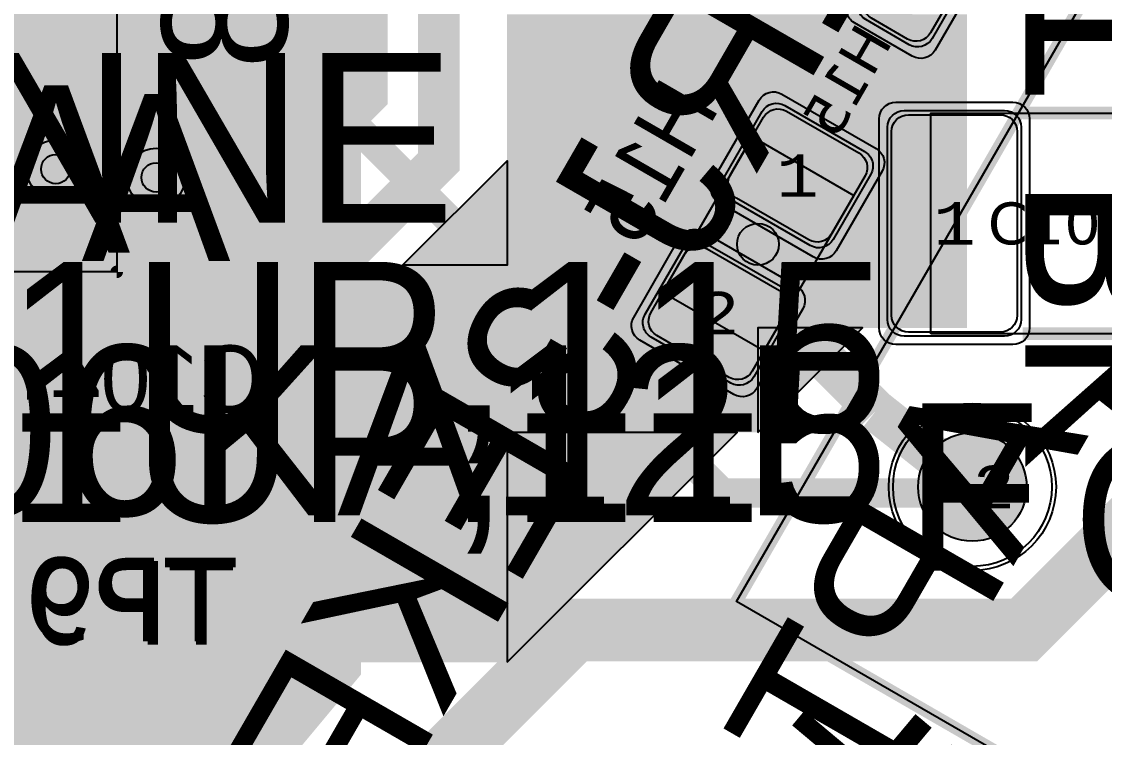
# Model space of a CAD drawing. Extents: x -98 to 119, y -207 to 98.
# Drawn here: x 42.19 to 55.14, y -35.9 to -27.34 of the extents above; entities that cross this region are included whole.
import ezdxf
from ezdxf.enums import TextEntityAlignment as Align

# ---------------------------------------------------------------- set-up
doc = ezdxf.new("R2010")
doc.units = 0
doc.header["$MEASUREMENT"] = 0
for name, color, linetype in [('ASSEMBLY_OUTLINES_BTM', 191, 'CONTINUOUS'), ('ASSEMBLY_OUTLINES_TOP', 102, 'CONTINUOUS'), ('ASSEMBLY_PART_NUMBERS_BTM', 191, 'CONTINUOUS'), ('ASSEMBLY_PART_NUMBERS_TOP', 102, 'CONTINUOUS'), ('ASSEMBLY_REF_DES_BTM', 191, 'CONTINUOUS'), ('ASSEMBLY_REF_DES_TOP', 102, 'CONTINUOUS'), ('BOARD_OUTLINE', 10, 'CONTINUOUS'), ('DRILL_DRAWING', 21, 'CONTINUOUS'), ('GENERATED_SILKSCREEN_BTM', 255, 'CONTINUOUS'), ('GENERATED_SILKSCREEN_TOP', 140, 'CONTINUOUS'), ('MANUFACTURING_OUTLINES', 10, 'CONTINUOUS'), ('PART_HOLES_LAYER_BOTTOM', 30, 'CONTINUOUS'), ('PART_HOLES_LAYER_TOP', 30, 'CONTINUOUS'), ('PART_PADS_LAYER_BOTTOM', 230, 'CONTINUOUS'), ('PART_PADS_LAYER_TOP', 150, 'CONTINUOUS'), ('PART_PADS_SMD_BTM', 230, 'CONTINUOUS'), ('PART_PADS_SMD_TOP', 150, 'CONTINUOUS'), ('PIN_NUMBERS_BTM', 8, 'CONTINUOUS'), ('PIN_NUMBERS_TOP', 8, 'CONTINUOUS'), ('PLACEMENT_OUTLINES_BTM', 222, 'CONTINUOUS'), ('PLACEMENT_OUTLINES_TOP', 130, 'CONTINUOUS'), ('PLANE_DATA_LAYER_BOTTOM', 230, 'CONTINUOUS'), ('PLANE_DATA_LAYER_TOP', 150, 'CONTINUOUS'), ('PLANE_SHAPES_LAYER_BOTTOM', 230, 'CONTINUOUS'), ('PLANE_SHAPES_LAYER_TOP', 150, 'CONTINUOUS'), ('ROUTE_BORDER', 151, 'CONTINUOUS'), ('SILKSCREEN_OUTLINES_BTM', 211, 'CONTINUOUS'), ('SILKSCREEN_OUTLINES_TOP', 150, 'CONTINUOUS'), ('SILKSCREEN_REF_DES_BTM', 211, 'CONTINUOUS'), ('SOLDERMASK_PADS_BTM', 12, 'CONTINUOUS'), ('SOLDERMASK_PADS_TOP', 180, 'CONTINUOUS'), ('SOLDERPASTE_PADS_BTM', 12, 'CONTINUOUS'), ('SOLDERPASTE_PADS_TOP', 180, 'CONTINUOUS'), ('TRACES_LAYER_BOTTOM', 230, 'CONTINUOUS'), ('TRACES_LAYER_TOP', 150, 'CONTINUOUS'), ('VIA_HOLES_LAYER_BOTTOM', 30, 'CONTINUOUS'), ('VIA_HOLES_LAYER_TOP', 30, 'CONTINUOUS'), ('VIA_PADS_LAYER_BOTTOM', 230, 'CONTINUOUS'), ('VIA_PADS_LAYER_TOP', 150, 'CONTINUOUS')]:
    doc.layers.add(name, color=color, linetype=linetype)
doc.styles.add('COURIER_NEW', font='COUR.TTF')
doc.styles.add('VERDANA', font='verdana.TTF')
doc.styles.add('VERIBEST_GERBER_0', font='txt')

msp = doc.modelspace()

# ---------------------------------------------------------------- hatches: boundary and pattern name
at = {"layer": 'ASSEMBLY_OUTLINES_BTM'}
h = msp.add_hatch(color=256, dxfattribs=at)
edge = h.paths.add_edge_path()
edge.add_arc((51, -30), 0.25, 0, 360)
at = {"layer": 'PART_HOLES_LAYER_BOTTOM'}
h = msp.add_hatch(color=256, dxfattribs=at)
edge = h.paths.add_edge_path()
edge.add_arc((53.566213, -32.903215), 0.65, 0, 360)
at = {"layer": 'PART_HOLES_LAYER_TOP'}
h = msp.add_hatch(color=256, dxfattribs=at)
edge = h.paths.add_edge_path()
edge.add_arc((53.566213, -32.903215), 0.65, 0, 360)
at = {"layer": 'PLANE_DATA_LAYER_BOTTOM'}
h = msp.add_hatch(color=256, dxfattribs=at)
h.paths.add_polyline_path([(-96.5, 0, -1), (96.5, 0, -1)], flags=0)
h.paths.add_polyline_path([(92.251979, -7.43598, 0.726988162), (92.479659, -3.637852, -0.308609791), (92.431259, -3.566904, -0.009635255), (92.431316, -3.563968, 0.009635011), (92.5, -0.000006), (92.5, 0.000001, 0.053325255), (90.407665, 19.562826, -0.053326925), (90.405941, 19.578942), (90.405941, 19.578943, -0.238217909), (90.436919, 19.640273, 0.661755037), (89.584154, 23.221888, -0.295297583), (89.523137, 23.277841, 0.022401018), (87.08146, 31.194059, -0.086206302), (87.076996, 31.219756), (87.076996, 31.219757, -0.210183909), (87.101696, 31.275919, 0.679382507), (85.774921, 34.749845, -0.301864993), (85.705267, 34.797373, 0.047915829), (77.514669, 50.475005, -0.145307444), (77.502324, 50.516585, -0.123988701), (77.511414, 50.552678, 0.606608991), (75.516892, 53.486368, -0.274238992), (75.44586, 53.517962, 0.021523084), (70.565432, 59.806101, -0.177595235), (70.547363, 59.855368), (70.547363, 59.855369, -0.111833303), (70.5548, 59.888203, 0.661755452), (68.116894, 62.64715, -0.295297373), (68.036725, 62.667806, 0.05833458), (51.722715, 76.687749, -0.249337829), (51.689123, 76.750923), (51.689123, 76.750924, -0.060759886), (51.691357, 76.76924, 0.714966399), (48.509213, 78.818582, -0.314871124), (48.42205, 78.81342, 0.022806677), (41.042088, 82.896302, -0.285136953), (40.999698, 82.964591), (40.999698, 82.964596, -0.004247023), (40.999709, 82.965891, 0.647046608), (37.697353, 84.5176, -0.289754858), (37.616734, 84.505806, 0.052943541), (19.031563, 90.52099, -0.30833592), (18.972104, 90.582877, 0.696982245), (15.284156, 91.27756, -0.308339612), (15.206255, 91.241547, 0.022370691), (6.993138, 92.235275, -0.315204372), (6.925536, 92.290658, 0.715888063), (3.14462, 92.496703, -0.315205261), (3.0714, 92.448994, 0.063468058), (-20.215283, 90.264015, -0.320142253), (-20.296827, 90.298428, 0.72963938), (-23.995319, 89.386755, -0.320144031), (-24.051528, 89.318386, 0.018663537), (-30.645576, 87.275991, -0.309865735), (-30.72878, 87.298418, 0.701170836), (-34.249879, 85.978007, -0.002752694), (-34.249874, 85.977168, -0.30685575), (-34.29782, 85.9064, 0.04916641), (-50.410548, 77.556603, -0.32354836), (-50.499711, 77.561018, 0.739212756), (-53.660594, 75.408706, -0.075169868), (-53.657188, 75.386179), (-53.657188, 75.386178, -0.242479425), (-53.68916, 75.324127, 0.019967737), (-59.527063, 70.80098, -0.298487087), (-59.610009, 70.791065, 0.556724412), (-62.5, 69), (-62.5, 68.999999, 0.082708518), (-62.392031, 68.351756, -0.298487573), (-62.412702, 68.270818, 0.067186589), (-78.279974, 49.27977, -0.277817809), (-78.350169, 49.24438, 0.436350868), (-80.5, 47.25), (-80.5, 47.249999, 0.141466326), (-80.192238, 46.184011, -0.141465884), (-80.180512, 46.143397), (-80.180512, 46.143396, -0.131190735), (-80.190652, 46.105416, 0.019294819), (-83.506407, 39.786053, -0.312206796), (-83.581614, 39.742899, 0.439123468), (-85.75, 37.75, 0.204829615), (-85.131688, 36.303992, -0.204830708), (-85.10813, 36.248899), (-85.10813, 36.248898, -0.100919006), (-85.114214, 36.219062, 0.048097759), (-90.466303, 19.289839, -0.314870423), (-90.530154, 19.230281, 0.714965653), (-91.24073, 15.512631, -0.269378312), (-91.202277, 15.446437), (-91.202277, 15.446436, -0.041929831), (-91.203345, 15.433723, 0.018841331), (-92.106444, 8.523669, -0.32827121), (-92.166453, 8.456161, 0.354028014), (-93.75, 6.5), (-93.75, 6.499999, 0.314708299), (-92.438077, 4.622088, -0.31470689), (-92.388093, 4.55054), (-92.388093, 4.550537, -0.012285748), (-92.388185, 4.546794, 0.012294179), (-92.5, 0.00001), (-92.5, -0.000004, 0.052933393), (-90.438132, -19.421494, -0.329408644), (-90.475468, -19.504015, 0.27173254), (-91.5, -21.25, 0.401597711), (-89.586502, -23.248128, -0.329404507), (-89.516056, -23.305059, 0.021307354), (-87.207653, -30.839509, -0.322177334), (-87.232533, -30.924924, 0.230665932), (-88, -32.499999), (-88, -32.5, 0.431495031), (-85.882787, -34.496562, -0.3221788), (-85.807634, -34.544174, 0.048016175), (-77.643233, -50.277018, -0.303878783), (-77.644537, -50.3618, 0.152518996), (-78, -51.499999), (-78, -51.5, 0.481982915), (-75.552374, -53.449264, -0.303883418), (-75.473145, -53.479475, 0.021991255), (-70.483925, -59.90214, -0.318621499), (-70.47622, -59.989968, 0.725399056), (-67.952631, -62.834176, -0.318624212), (-67.866344, -62.852281, 0.062392529), (-50.265124, -77.650932, -0.254356234), (-50.230332, -77.714899), (-50.230332, -77.7149, -0.034453173), (-50.231054, -77.725364, 0.034451935), (-50.25, -78), (-50.25, -78.000001, 0.603308224), (-47.119729, -79.649997, -0.291362646), (-47.037917, -79.64725, 0.02294124), (-39.54278, -83.621879, -0.290012797), (-39.499155, -83.690765), (-39.499155, -83.690766, -0.007130353), (-39.499186, -83.692939, 0.007132964), (-39.5, -83.749994), (-39.5, -83.75, 0.658082965), (-36.126004, -85.203319, -0.297762979), (-36.043963, -85.188513, 0.049016344), (-18.771876, -90.575199, -0.301861306), (-18.712566, -90.635139, 0.679381768), (-15.056336, -91.31372, -0.301864385), (-14.979467, -91.279054, 0.021749122), (-6.993138, -92.235275, -0.315204372), (-6.925536, -92.290658, 0.715888063), (-3.14462, -92.496703, -0.315205261), (-3.0714, -92.448994, 0.06250827), (19.869968, -90.340657, -0.345566403), (19.954737, -90.381493, 0.794356815), (23.75, -89.500001), (23.75, -89.499973, 0.005086864), (23.749586, -89.459281, -0.345588489), (23.806159, -89.384097, 0.021469451), (31.383958, -87.013201, -0.314446926), (31.468175, -87.035889, 0.700130836), (35, -85.75), (35, -85.749988, 0.009099261), (34.998675, -85.677212, -0.009057228), (34.998625, -85.674452), (34.998625, -85.674439, -0.304472205), (35.045955, -85.60392, 0.047985464), (50.721249, -77.353765, -0.31444166), (50.808431, -77.356288, 0.616218308), (54, -75.75), (54, -75.749999, 0.067758174), (53.927211, -75.215343, -0.067753523), (53.924438, -75.194974), (53.924438, -75.194973, -0.241537288), (53.95619, -75.13308, 0.022365821), (60.452055, -70.01285, -0.313111549), (60.538488, -70.003709, 0.710095351), (63.344013, -67.475653, -0.099717589), (63.33807, -67.446151), (63.33807, -67.44615, -0.206928064), (63.362073, -67.390635, 0.058205552), (77.187807, -50.973449, -0.317486674), (77.269693, -50.94147, 0.722224143), (79.294241, -47.729048, -0.173873661), (79.276877, -47.680625, -0.136094565), (79.287761, -47.641379, 0.020523482), (82.926938, -40.980152, -0.353003204), (83.013777, -40.939997, 0.48811211), (85.5, -39), (85.5, -38.999999, 0.240073604), (84.675602, -37.381988, -0.240072951), (84.644192, -37.320342), (84.644192, -37.320341, -0.104105615), (84.650658, -37.289623, 0.050546739), (90.411157, -19.546683, -0.32146983), (90.476988, -19.487077, 0.38127918), (92.25, -17.5, 0.275143701), (91.203224, -15.741772, -0.275142487), (91.163342, -15.674784), (91.163342, -15.674783, -0.042554947), (91.164442, -15.661882, 0.022235783), (92.195155, -7.50356, -0.319196338)], flags=0)
at = {"layer": 'PLANE_DATA_LAYER_TOP'}
for points in [[(53.35, -28.6), (53.35, -28.0738)], [(52.75, -29.75), (52.2238, -29.75)]]:
    msp.add_hatch(color=256, dxfattribs=at).paths.add_polyline_path(points, is_closed=False, flags=0)
at = {"layer": 'PLANE_SHAPES_LAYER_BOTTOM'}
h = msp.add_hatch(color=256, dxfattribs=at)
h.paths.add_polyline_path([(-96.5, 0, -1), (96.5, 0, -1)], flags=0)
h.paths.add_polyline_path([(-92.5, 0, -1), (92.5, 0, -1)], flags=0)
at = {"layer": 'PLANE_SHAPES_LAYER_TOP'}
h = msp.add_hatch(color=256, dxfattribs=at)
h.paths.add_polyline_path([(-96.31345, 0, -1), (96.81345, 0, -1)], flags=0)
h.paths.add_polyline_path([(-92.25, 0, -1), (92.75, 0, -1)], flags=0)
h = msp.add_hatch(color=256, dxfattribs=at)
h.paths.add_polyline_path([(46.25, -35.15), (43.875, -38), (28.75, -38), (32.25, -34.5), (32.25, -30.5), (35.75, -30.5), (35.75, -27), (14.25, -27), (14.25, -24), (-10, -24), (-10, -18.75), (1.75, -18.75), (1.75, -9.25), (-10, -9.25), (-10, 32.75), (1.75, 32.75), (1.75, 34.25), (20.25, 34.25), (20.25, 25.25), (22.25, 23.25), (34.5, 23.25), (34.5, -26.5), (41.25, -26.5), (41.25, -20.5), (46.25, -20.5)])
h.paths.add_polyline_path([(-8.75, 10.25), (-8.75, 19.5), (1.25, 19.5), (1.25, 10.25)], flags=16)
h.paths.add_polyline_path([(6, 27.25), (6, 29.75), (15.45, 29.75), (15.45, 27.25)], flags=16)
for points in [[(46.75, -30.25), (48, -29), (48, -30.25)], [(51, -32.25), (52.25, -31), (51, -31)], [(48, -35), (50.75, -32.25), (48, -32.25)]]:
    msp.add_hatch(color=256, dxfattribs=at).paths.add_polyline_path(points, flags=0)
at = {"layer": 'VIA_HOLES_LAYER_BOTTOM'}
h = msp.add_hatch(color=256, dxfattribs=at)
edge = h.paths.add_edge_path()
edge.add_arc((42.6, -29.1), 0.175, 0, 360)
h = msp.add_hatch(color=256, dxfattribs=at)
edge = h.paths.add_edge_path()
edge.add_arc((43.8, -29.2), 0.175, 0, 360)
at = {"layer": 'VIA_HOLES_LAYER_TOP'}
h = msp.add_hatch(color=256, dxfattribs=at)
edge = h.paths.add_edge_path()
edge.add_arc((42.6, -29.1), 0.175, 0, 360)
h = msp.add_hatch(color=256, dxfattribs=at)
edge = h.paths.add_edge_path()
edge.add_arc((43.8, -29.2), 0.175, 0, 360)

# ---------------------------------------------------------------- linework, layer by layer
at = {"layer": 'ASSEMBLY_OUTLINES_BTM'}
for points, const_width in [([(34.03, -30.33), (34.03, 2.87), (43.33, 2.87), (43.33, -30.33)], 0.2), ([(57.092009, -23.276359), (82.206745, -37.776359), (75.856745, -48.774881), (50.742009, -34.274881)], 0.1), ([(51.683013, -29.816987), (51.183013, -30.683013), (50.316987, -30.183013), (50.816987, -29.316987)], 0.1)]:
    msp.add_lwpolyline(points, close=True, dxfattribs=dict(at, const_width=const_width))
msp.add_lwpolyline([(52.146218, -29.414693), (51.071218, -31.276647), (49.858782, -30.576647), (50.933782, -28.714693)], close=True, dxfattribs=at)
at = {"layer": 'ASSEMBLY_OUTLINES_BTM', "const_width": 0.1}
msp.add_lwpolyline([(50.191987, -30.399519), (51.058013, -30.899519)], dxfattribs=at)
at = {"layer": 'ASSEMBLY_OUTLINES_BTM'}
msp.add_circle((51, -30), 0.25, dxfattribs=at)
at = {"layer": 'ASSEMBLY_OUTLINES_TOP'}
msp.add_lwpolyline([(53.07, -31.07), (53.07, -28.43), (56.42, -28.43), (56.42, -31.07)], close=True, dxfattribs=at)
at = {"layer": 'BOARD_OUTLINE', "const_width": 0.1}
msp.add_lwpolyline([(-97.5, 0, -1), (97.5, 0, -1)], format="xyb", close=True, dxfattribs=at)
at = {"layer": 'GENERATED_SILKSCREEN_BTM', "const_width": 0.15}
for points in [[(43.330005, -30.33, -0.414213562), (43.33, -30.330005), (35.508649, -30.330005, 0.000004856), (35.508651, -30.329995), (43.329995, -30.329995), (43.329995, 2.869995), (34.030005, 2.869995), (34.030005, -30.329995), (34.491349, -30.329995, 0.000004856), (34.491351, -30.330005), (34.03, -30.330005, -0.414213562), (34.029995, -30.33), (34.029995, 2.87, -0.414213562), (34.03, 2.870005), (43.33, 2.870005, -0.414213562), (43.330005, 2.87), (43.330005, -30.33)], [(50.52854, -29.416602), (50.259032, -29.883403, 0.000010041), (50.259021, -29.883404), (50.528535, -29.416591, 0.000010985), (50.52854, -29.416602)], [(51.74098, -30.116596), (51.471465, -30.583409, 0.000010164), (51.47146, -30.583399), (51.740968, -30.116597, 0.000010947), (51.74098, -30.116596)]]:
    msp.add_lwpolyline(points, format="xyb", dxfattribs=at)
msp.add_lwpolyline([(57.092009, -23.276359), (82.206745, -37.776359), (75.856745, -48.774881), (50.742009, -34.274881)], close=True, dxfattribs=at)
for points in [[(44.4175, -28.33225), (44.5615, -28.28425), (44.7055, -28.33225), (44.71, -28.33225), (44.716, -28.33375), (45.1795, -28.33375), (45.184, -28.33375), (45.1885, -28.33225), (45.1945, -28.33075), (45.2005, -28.32475), (45.355, -28.17475), (45.361, -28.16875), (45.3625, -28.15975), (45.364, -28.15375), (45.364, -27.60325), (45.364, -27.59875), (45.3625, -27.59425), (45.361, -27.58825), (45.355, -27.58225), (45.2005, -27.43225), (45.1945, -27.42625), (45.1885, -27.42325), (45.1795, -27.42325), (44.716, -27.42325), (44.71, -27.42325), (44.707, -27.42325), (44.7055, -27.42475), (44.5615, -27.47275), (44.4175, -27.42475), (44.416, -27.42325), (44.407, -27.42325), (44.047, -27.42325), (44.041, -27.42325), (44.0335, -27.42625), (44.026, -27.43225), (43.8715, -27.58225), (43.867, -27.58825), (43.8655, -27.59425), (43.864, -27.59875), (43.864, -27.60325), (43.864, -28.15375), (43.8655, -28.15975), (43.867, -28.16875), (43.8715, -28.17475), (44.026, -28.32475), (44.035, -28.33075), (44.041, -28.33225), (44.047, -28.33375), (44.407, -28.33375), (44.413, -28.33375), (44.416, -28.33225), (44.4175, -28.33225)], [(44.0635, -27.48325), (44.404, -27.48325), (44.533, -27.52375), (44.533, -28.23025), (44.404, -28.27375), (44.0635, -28.27375), (43.9255, -28.14175), (43.9255, -27.61825), (44.0635, -27.48325)], [(44.722, -27.48325), (45.166, -27.48325), (45.3025, -27.61825), (45.3025, -28.14175), (45.166, -28.27375), (44.722, -28.27375), (44.593, -28.23025), (44.593, -27.52375), (44.722, -27.48325)], [(50.48304, -28.444402), (50.48784, -28.448402), (50.48944, -28.454002), (50.48864, -28.459602), (50.48704, -28.464402), (50.48304, -28.470002), (50.47744, -28.473202), (50.47184, -28.474802), (50.46624, -28.472402), (50.14704, -28.288402), (49.89424, -28.727602), (50.21264, -28.911602), (50.21744, -28.915602), (50.21904, -28.921202), (50.21904, -28.926802), (50.21664, -28.932402), (50.21344, -28.936402), (50.20864, -28.939602), (50.20304, -28.941202), (50.19664, -28.939602), (49.53104, -28.554802), (49.52704, -28.550802), (49.52544, -28.545202), (49.52544, -28.539602), (49.52784, -28.534002), (49.53104, -28.530002), (49.53584, -28.526802), (49.54144, -28.525202), (49.54704, -28.527602), (49.86624, -28.711602), (50.11984, -28.272402), (49.80064, -28.088402), (49.79584, -28.084402), (49.79424, -28.078802), (49.79504, -28.073202), (49.79744, -28.066802), (49.80064, -28.062802), (49.80624, -28.058802), (49.81184, -28.058002), (49.81744, -28.059602), (50.48304, -28.444402)], [(50.03184, -29.190002), (50.03584, -29.185202), (50.04144, -29.184402), (50.04704, -29.185202), (50.05264, -29.187602), (50.05744, -29.190802), (50.06064, -29.195602), (50.06224, -29.198002), (50.06224, -29.201202), (50.06224, -29.203602), (50.06064, -29.206802), (49.90464, -29.477202), (49.90064, -29.481202), (49.89504, -29.483602), (49.88864, -29.482802), (49.88384, -29.480402), (49.87824, -29.477202), (49.87504, -29.471602), (49.87424, -29.466002), (49.87584, -29.460402), (49.94624, -29.338802), (49.29504, -28.962802), (49.29104, -28.959602), (49.28864, -28.955602), (49.28864, -28.950802), (49.29104, -28.945202), (49.29184, -28.941202), (49.29424, -28.938002), (49.29744, -28.935602), (49.30144, -28.934802), (49.56944, -28.909202), (49.57584, -28.910002), (49.57984, -28.912402), (49.58304, -28.917202), (49.58464, -28.922802), (49.58464, -28.928402), (49.58304, -28.934002), (49.57984, -28.938802), (49.57424, -28.940402), (49.35424, -28.961202), (49.96144, -29.311602), (50.03184, -29.190002)], [(49.22384, -29.605202), (49.22704, -29.602802), (49.22864, -29.601202), (49.23184, -29.598802), (49.36224, -29.548402), (49.07264, -29.382002), (48.81184, -29.834802), (48.80784, -29.838802), (48.80224, -29.840402), (48.79584, -29.840402), (48.79104, -29.838002), (48.78624, -29.834802), (48.78224, -29.829202), (48.78144, -29.823602), (48.78304, -29.818002), (49.05264, -29.350802), (49.05744, -29.346002), (49.06304, -29.344402), (49.06624, -29.343602), (49.06864, -29.342802), (49.07184, -29.343602), (49.07504, -29.344402), (49.40864, -29.537202), (49.41264, -29.540402), (49.41504, -29.544402), (49.41584, -29.549202), (49.41504, -29.554002), (49.41424, -29.558002), (49.41264, -29.562002), (49.41024, -29.564402), (49.40624, -29.566002), (49.24864, -29.626002), (49.11984, -29.850002), (49.14544, -30.008402), (49.36864, -30.137202), (49.51744, -30.079602), (49.64704, -29.855602), (49.61984, -29.690002), (49.62144, -29.683602), (49.62384, -29.679602), (49.62864, -29.676402), (49.63504, -29.674802), (49.64064, -29.674802), (49.64704, -29.676402), (49.65104, -29.680402), (49.65264, -29.686002), (49.67984, -29.858002), (49.68064, -29.861202), (49.67904, -29.863602), (49.67904, -29.866002), (49.67904, -29.867602), (49.54384, -30.101202), (49.54304, -30.102802), (49.54144, -30.103602), (49.54064, -30.104402), (49.53984, -30.106002), (49.53904, -30.106002), (49.53584, -30.108402), (49.37264, -30.170002), (49.36944, -30.170802), (49.36704, -30.170802), (49.36304, -30.170802), (49.35904, -30.169202), (49.12224, -30.032402), (49.11984, -30.030002), (49.11664, -30.026802), (49.11504, -30.025202), (49.11504, -30.024402), (49.11424, -30.022802), (49.11344, -30.020402), (49.08704, -29.849202), (49.08784, -29.845202), (49.08864, -29.842002), (49.08944, -29.838802), (49.22384, -29.605202)], [(44.1228, -31.9908), (44.1292, -31.9924), (44.1332, -31.9956), (44.1348, -32.0012), (44.1356, -32.0076), (44.1348, -32.0132), (44.1332, -32.0188), (44.1292, -32.0228), (44.1228, -32.0236), (43.8108, -32.0236), (43.8052, -32.0228), (43.8004, -32.0188), (43.798, -32.0132), (43.7972, -32.0076), (43.798, -32.0012), (43.8004, -31.9956), (43.8052, -31.9924), (43.8108, -31.9908), (43.9516, -31.9908), (43.9516, -31.2396), (43.9524, -31.234), (43.9548, -31.23), (43.9588, -31.2276), (43.9644, -31.2268), (43.9684, -31.226), (43.9724, -31.226), (43.9756, -31.2276), (43.9788, -31.2308), (44.1348, -31.45), (44.1364, -31.4532), (44.1372, -31.4556), (44.1372, -31.4612), (44.1348, -31.466), (44.1308, -31.47), (44.126, -31.4732), (44.1204, -31.4748), (44.1172, -31.4748), (44.1148, -31.474), (44.1108, -31.4692), (43.9828, -31.29), (43.9828, -31.9908), (44.1228, -31.9908)], [(42.2684, -32.0076), (42.2676, -32.014), (42.2636, -32.018), (42.258, -32.0204), (42.2524, -32.0212), (42.2468, -32.0204), (42.242, -32.018), (42.238, -32.014), (42.2364, -32.0076), (42.2364, -31.7652), (42.1988, -31.7652), (42.1932, -31.7636), (42.1884, -31.7604), (42.186, -31.7548), (42.1852, -31.7492), (42.186, -31.7428), (42.1884, -31.7372), (42.1932, -31.7332), (42.1988, -31.7324), (42.2364, -31.7324), (42.2364, -31.262), (42.2372, -31.258), (42.2396, -31.2548), (42.2428, -31.2516), (42.2468, -31.2492), (42.2516, -31.2476), (42.2564, -31.2468), (42.2604, -31.2476), (42.2644, -31.2508), (42.75, -31.7364), (42.7532, -31.7412), (42.7548, -31.746), (42.754, -31.7508), (42.7508, -31.7564), (42.7492, -31.7604), (42.746, -31.7628), (42.7428, -31.7644), (42.7388, -31.7652), (42.2684, -31.7652), (42.2684, -32.0076)], [(42.6988, -31.7324), (42.2684, -31.3036), (42.2684, -31.7324), (42.6988, -31.7324)], [(43.5028, -31.3364), (43.3684, -31.2268), (43.3652, -31.226), (43.3636, -31.2252), (43.362, -31.2244), (43.3588, -31.2236), (43.0892, -31.2236), (43.086, -31.2244), (43.0844, -31.2252), (43.082, -31.226), (43.0788, -31.2268), (42.9444, -31.3364), (42.942, -31.3404), (42.9412, -31.3436), (42.9396, -31.346), (42.9388, -31.3492), (42.9388, -31.898), (42.9396, -31.9004), (42.9412, -31.906), (42.942, -31.9076), (42.9444, -31.9108), (43.0788, -32.0204), (43.082, -32.0212), (43.0844, -32.022), (43.0852, -32.0228), (43.0868, -32.0236), (43.0892, -32.0236), (43.3588, -32.0236), (43.362, -32.0228), (43.3652, -32.022), (43.3684, -32.0204), (43.5028, -31.9108), (43.5052, -31.9092), (43.506, -31.9084), (43.5076, -31.906), (43.5092, -31.9004), (43.51, -31.898), (43.51, -31.3492), (43.5092, -31.346), (43.5076, -31.3436), (43.5068, -31.3404), (43.5028, -31.3364)], [(43.4044, -31.9508), (43.354, -31.9908), (43.0956, -31.9908), (42.9708, -31.89), (42.9708, -31.3572), (43.018, -31.3196), (43.4044, -31.9508)], [(43.4772, -31.3572), (43.4772, -31.89), (43.43, -31.93), (43.0428, -31.2988), (43.0956, -31.2564), (43.354, -31.2564), (43.4772, -31.3572)], [(44.8508, -32.0204), (44.9852, -31.9108), (44.9892, -31.9084), (44.99, -31.9052), (44.9916, -31.902), (44.9924, -31.898), (44.9924, -31.3492), (44.9916, -31.3452), (44.99, -31.342), (44.9884, -31.3404), (44.9876, -31.3388), (44.986, -31.3364), (44.8508, -31.2268), (44.8484, -31.226), (44.846, -31.2252), (44.8452, -31.2244), (44.842, -31.2236), (44.5724, -31.2236), (44.5684, -31.2244), (44.5668, -31.2252), (44.5644, -31.226), (44.562, -31.2268), (44.4268, -31.3364), (44.4236, -31.3404), (44.422, -31.3468), (44.4228, -31.3516), (44.4244, -31.3556), (44.4268, -31.3588), (44.4308, -31.362), (44.4348, -31.3644), (44.4388, -31.3652), (44.4428, -31.3652), (44.446, -31.3628), (44.578, -31.2564), (44.8364, -31.2564), (44.9596, -31.3572), (44.9596, -31.89), (44.8364, -31.9908), (44.578, -31.9908), (44.446, -31.8844), (44.4428, -31.8828), (44.4388, -31.882), (44.4348, -31.8828), (44.4308, -31.8852), (44.4268, -31.8884), (44.4244, -31.8924), (44.4228, -31.8972), (44.422, -31.902), (44.4236, -31.9068), (44.4268, -31.9108), (44.562, -32.0204), (44.5652, -32.022), (44.566, -32.0228), (44.5684, -32.0228), (44.5692, -32.0236), (44.57, -32.0236), (44.5724, -32.0236), (44.842, -32.0236), (44.8452, -32.0228), (44.8484, -32.022), (44.8508, -32.0204)], [(49.350481, -31.357051), (50.649519, -32.107051)], [(42.0515, -34.281), (42.1875, -34.391), (42.1915, -34.393), (42.1925, -34.394), (42.1955, -34.395), (42.1995, -34.395), (42.5365, -34.395), (42.5405, -34.395), (42.5465, -34.393), (42.5485, -34.391), (42.7165, -34.255), (42.7195, -34.254), (42.7205, -34.252), (42.7225, -34.249), (42.7245, -34.242), (42.7255, -34.238), (42.7255, -33.964), (42.7245, -33.959), (42.7225, -33.955), (42.7205, -33.952), (42.7195, -33.951), (42.7165, -33.948), (42.5485, -33.811), (42.5445, -33.81), (42.5425, -33.809), (42.5405, -33.808), (42.5365, -33.807), (42.1995, -33.807), (42.1955, -33.808), (42.1935, -33.809), (42.1905, -33.81), (42.1865, -33.811), (42.0185, -33.948)], [(42.6845, -33.974), (42.6845, -34.228), (42.5305, -34.355), (42.2075, -34.355), (42.0515, -34.228), (42.0515, -33.974), (42.2075, -33.848), (42.5305, -33.848), (42.6845, -33.974)], [(42.9625, -34.187), (42.9595, -34.185), (42.9585, -34.18), (42.9565, -34.175), (42.9555, -34.17), (42.9555, -33.964), (42.9565, -33.959), (42.9585, -33.956), (42.9585, -33.953), (42.9595, -33.952), (42.9615, -33.951), (42.9625, -33.949), (43.1325, -33.811), (43.1375, -33.809), (43.1415, -33.808), (43.1455, -33.807), (43.6495, -33.807), (43.6585, -33.809), (43.6645, -33.814), (43.6695, -33.82), (43.6715, -33.827), (43.6715, -34.787), (43.6695, -34.795), (43.6645, -34.8), (43.6585, -34.803), (43.6515, -34.804), (43.6435, -34.803), (43.6365, -34.8), (43.6315, -34.795), (43.6295, -34.787), (43.6295, -34.327), (43.1455, -34.327), (43.1385, -34.326), (43.1365, -34.325), (43.1345, -34.325), (43.1325, -34.324), (42.9625, -34.187)], [(43.6295, -33.848), (43.1515, -33.848), (42.9955, -33.974), (42.9955, -34.16), (43.1515, -34.287), (43.6295, -34.287), (43.6295, -33.848)], [(44.2785, -34.787), (44.2775, -34.794), (44.2725, -34.8), (44.2655, -34.803), (44.2585, -34.804), (44.2525, -34.803), (44.2455, -34.8), (44.2405, -34.794), (44.2385, -34.787), (44.2385, -33.848), (43.9215, -33.848), (43.9145, -33.846), (43.9085, -33.842), (43.9055, -33.835), (43.9045, -33.828), (43.9055, -33.82), (43.9085, -33.813), (43.9145, -33.808), (43.9215, -33.807), (44.5965, -33.807), (44.6035, -33.808), (44.6095, -33.813), (44.6125, -33.82), (44.6135, -33.828), (44.6125, -33.835), (44.6095, -33.842), (44.6035, -33.846), (44.5965, -33.848), (44.2785, -33.848), (44.2785, -34.787)], [(42.5485, -34.803), (42.7165, -34.666), (42.7195, -34.664), (42.7215, -34.661), (42.7225, -34.655), (42.7215, -34.648), (42.7185, -34.641), (42.7135, -34.636), (42.7075, -34.632), (42.7005, -34.631), (42.6935, -34.633), (42.5305, -34.766), (42.2075, -34.766), (42.0515, -34.64)], [(42.0185, -34.666), (42.1865, -34.803), (42.1915, -34.805), (42.1925, -34.806), (42.1955, -34.806), (42.1965, -34.807), (42.1975, -34.807), (42.1995, -34.807), (42.5365, -34.807), (42.5405, -34.806), (42.5445, -34.805), (42.5485, -34.803)]]:
    msp.add_lwpolyline(points, dxfattribs=at)
at = {"layer": 'GENERATED_SILKSCREEN_TOP', "const_width": 0.15}
for points in [[(55.333844, -28.429995, 0.000011642), (55.333836, -28.430005), (54.166164, -28.430005, 0.000011642), (54.166156, -28.429995), (55.333844, -28.429995)], [(55.333844, -31.070005), (54.166156, -31.070005, 0.000011642), (54.166164, -31.069995), (55.333836, -31.069995, 0.000011642), (55.333844, -31.070005)]]:
    msp.add_lwpolyline(points, format="xyb", dxfattribs=at)
at = {"layer": 'MANUFACTURING_OUTLINES'}
msp.add_circle((0, 0), 97.575405, dxfattribs=at)
at = {"layer": 'PART_HOLES_LAYER_BOTTOM'}
msp.add_circle((53.566213, -32.903215), 0.65, dxfattribs=at)
at = {"layer": 'PART_HOLES_LAYER_TOP'}
msp.add_circle((53.566213, -32.903215), 0.65, dxfattribs=at)
at = {"layer": 'PART_PADS_LAYER_BOTTOM'}
msp.add_circle((53.566213, -32.903215), 0.95, dxfattribs=at)
at = {"layer": 'PART_PADS_LAYER_TOP'}
msp.add_circle((53.566213, -32.903215), 0.95, dxfattribs=at)
at = {"layer": 'PART_PADS_SMD_BTM'}
for points in [[(52.290192, -27.312436, -0.414213562), (52.216987, -27.039231), (52.566987, -26.433013, -0.414213562), (52.840192, -26.359808), (53.359808, -26.659808, -0.414213562), (53.433013, -26.933013), (53.083013, -27.539231, -0.414213562), (52.809808, -27.612436)], [(51.899519, -29.941987, -0.41421283), (51.626314, -30.015193), (50.673686, -29.465193, -0.414214295), (50.600481, -29.191987), (51.050481, -28.412565, -0.41421283), (51.323686, -28.339359), (52.276314, -28.889359, -0.414214295), (52.349519, -29.162565)], [(50.949519, -31.587435, -0.41421283), (50.676314, -31.660641), (49.723686, -31.110641, -0.414214295), (49.650481, -30.837435), (50.100481, -30.058013, -0.41421283), (50.373686, -29.984807), (51.326314, -30.534807, -0.414214295), (51.399519, -30.808013)]]:
    msp.add_lwpolyline(points, format="xyb", close=True, dxfattribs=at)
at = {"layer": 'PART_PADS_SMD_TOP'}
msp.add_lwpolyline([(52.75, -31.1, -0.414213562), (52.55, -30.9), (52.55, -28.6, -0.414213562), (52.75, -28.4), (53.95, -28.4, -0.414213562), (54.15, -28.6), (54.15, -30.9, -0.414213562), (53.95, -31.1)], format="xyb", close=True, dxfattribs=at)
at = {"layer": 'PLACEMENT_OUTLINES_BTM'}
for points in [[(34.03, -30.33), (34.03, 2.87), (43.33, 2.87), (43.33, -30.33)], [(57.092009, -23.276359), (82.206745, -37.776359), (75.856745, -48.774881), (50.742009, -34.274881)], [(52.146218, -29.414693), (51.071218, -31.276647), (49.858782, -30.576647), (50.933782, -28.714693)]]:
    msp.add_lwpolyline(points, close=True, dxfattribs=at)
at = {"layer": 'PLACEMENT_OUTLINES_TOP'}
msp.add_lwpolyline([(53.07, -31.07), (53.07, -28.43), (56.42, -28.43), (56.42, -31.07)], close=True, dxfattribs=at)
at = {"layer": 'PLANE_DATA_LAYER_TOP', "const_width": 0.25}
for points in [[(53.35, -28.6), (53.35, -28.0738)], [(52.75, -29.75), (52.2238, -29.75)]]:
    msp.add_lwpolyline(points, dxfattribs=at)
at = {"layer": 'PLANE_SHAPES_LAYER_TOP'}
for points in [[(46.75, -30.25), (48, -29), (48, -30.25)], [(51, -32.25), (52.25, -31), (51, -31)], [(48, -35), (50.75, -32.25), (48, -32.25)]]:
    msp.add_lwpolyline(points, close=True, dxfattribs=at)
for points in [[(48, -32.25), (51, -32.25), (48, -27.25), (51, -27.25)], [(51, -31), (53.5, -31), (51, -27.25), (53.5, -27.25)], [(43, -35), (48, -35), (43, -30.25), (48, -30.25)]]:
    msp.add_solid(points, dxfattribs=at)
at = {"layer": 'ROUTE_BORDER'}
msp.add_circle((0, 0), 96.5, dxfattribs=at)
at = {"layer": 'SILKSCREEN_OUTLINES_BTM'}
for points in [[(34.03, -30.33), (34.03, 2.87), (43.33, 2.87), (43.33, -30.33)], [(57.092009, -23.276359), (82.206745, -37.776359), (75.856745, -48.774881), (50.742009, -34.274881)], [(52.146218, -29.414693), (51.071218, -31.276647), (49.858782, -30.576647), (50.933782, -28.714693)]]:
    msp.add_lwpolyline(points, close=True, dxfattribs=at)
at = {"layer": 'SILKSCREEN_OUTLINES_BTM', "const_width": 0.15}
msp.add_lwpolyline([(49.350481, -31.357051), (50.649519, -32.107051)], dxfattribs=at)
at = {"layer": 'SILKSCREEN_OUTLINES_TOP'}
msp.add_lwpolyline([(53.07, -31.07), (53.07, -28.43), (56.42, -28.43), (56.42, -31.07)], close=True, dxfattribs=at)
at = {"layer": 'SOLDERMASK_PADS_BTM'}
for points in [[(52.15359, -27.349039, -0.414214295), (52.080385, -27.075833), (52.530385, -26.296411, -0.41421283), (52.80359, -26.223205), (53.49641, -26.623205, -0.414214295), (53.569615, -26.896411), (53.119615, -27.675833, -0.41421283), (52.84641, -27.749039)], [(51.936122, -30.07859, -0.414213562), (51.662917, -30.151795), (50.537083, -29.501795, -0.414213562), (50.463878, -29.22859), (51.013878, -28.275962, -0.414213562), (51.287083, -28.202757), (52.412917, -28.852757, -0.414213562), (52.486122, -29.125962)], [(50.986122, -31.724038, -0.414213562), (50.712917, -31.797243), (49.587083, -31.147243, -0.414213562), (49.513878, -30.874038), (50.063878, -29.92141, -0.414213562), (50.337083, -29.848205), (51.462917, -30.498205, -0.414213562), (51.536122, -30.77141)]]:
    msp.add_lwpolyline(points, format="xyb", close=True, dxfattribs=at)
msp.add_circle((53.566213, -32.903215), 1, dxfattribs=at)
at = {"layer": 'SOLDERMASK_PADS_TOP'}
msp.add_lwpolyline([(52.65, -31.2, -0.414213562), (52.45, -31), (52.45, -28.5, -0.414213562), (52.65, -28.3), (54.05, -28.3, -0.414213562), (54.25, -28.5), (54.25, -31, -0.414213562), (54.05, -31.2)], format="xyb", close=True, dxfattribs=at)
msp.add_circle((53.566213, -32.903215), 1, dxfattribs=at)
at = {"layer": 'SOLDERPASTE_PADS_BTM'}
for points in [[(52.358494, -27.294135, -0.414213562), (52.285289, -27.02093), (52.585289, -26.501314, -0.414213562), (52.858494, -26.428109), (53.291506, -26.678109, -0.414213562), (53.364711, -26.951314), (53.064711, -27.47093, -0.414213562), (52.791506, -27.544135)], [(51.881218, -29.873686, -0.414213562), (51.608013, -29.946891), (50.741987, -29.446891, -0.414213562), (50.668782, -29.173686), (51.068782, -28.480866, -0.414213562), (51.341987, -28.407661), (52.208013, -28.907661, -0.414213562), (52.281218, -29.180866)], [(50.931218, -31.519134, -0.414213562), (50.658013, -31.592339), (49.791987, -31.092339, -0.414213562), (49.718782, -30.819134), (50.118782, -30.126314, -0.414213562), (50.391987, -30.053109), (51.258013, -30.553109, -0.414213562), (51.331218, -30.826314)]]:
    msp.add_lwpolyline(points, format="xyb", close=True, dxfattribs=at)
at = {"layer": 'SOLDERPASTE_PADS_TOP'}
msp.add_lwpolyline([(52.8, -31.05, -0.414213562), (52.6, -30.85), (52.6, -28.65, -0.414213562), (52.8, -28.45), (53.9, -28.45, -0.414213562), (54.1, -28.65), (54.1, -30.85, -0.414213562), (53.9, -31.05)], format="xyb", close=True, dxfattribs=at)
at = {"layer": 'TRACES_LAYER_BOTTOM'}
for points, const_width in [([(-0.615, -24.7), (-0.615, -25.875), (1.329871, -27.819871), (43.856579, -27.819871), (45.172844, -29.136136), (45.172844, -36.953367), (40.722792, -41.403419), (39.70205, -41.403419), (33.535336, -47.570133), (33.535336, -48.17507)], 0.35), ([(53.566213, -32.903215), (53.494769, -32.974659), (50.576617, -32.974659), (44.787419, -27.185461), (1.965461, -27.185461), (0.655, -25.875), (0.655, -24.7)], 0.35), ([(42.6, -29.1), (41.894871, -28.394871), (7.288287, -28.394871), (7.186948, -28.49621), (0.41738, -28.49621), (-1.111325, -26.967505), (-4.065034, -26.967505), (-4.897529, -27.8), (-20.3, -27.8)], 0.5), ([(52.825, -26.986122), (52.473808, -27.128617), (52.193439, -27.614231)], 0.5), ([(51.823067, -27.984603), (52.193439, -27.614231)], 0.5), ([(41.837998, -46.92639), (41.837998, -41.575857), (45.872844, -37.541011), (45.872844, -37.541008), (48.798577, -34.615275), (54.185976, -34.615275), (57.406635, -31.394616), (57.406635, -27.875241)], 0.75), ([(51.475, -29.177276), (51.419107, -28.684282), (51.823067, -27.984603)], 0.5), ([(17.944742, -29.328215), (18.228086, -29.044871), (40.628009, -29.044871), (41.433138, -29.85), (43.15, -29.85), (43.8, -29.2)], 0.5), ([(50.525, -30.822724), (51.18779, -30.922738), (51.561912, -31.138738)], 0.5), ([(52.413794, -31.99062), (51.561912, -31.138738)], 0.5), ([(52.413794, -31.99062), (53.566213, -32.903215)], 0.5)]:
    msp.add_lwpolyline(points, dxfattribs=dict(at, const_width=const_width))
at = {"layer": 'TRACES_LAYER_TOP', "const_width": 0.5}
for points in [[(44.5, -10.25), (43.213919, -10.25), (42.766826, -10.697093), (42.766826, -26.877644), (39.44447, -30.2), (35, -30.2)], [(45.15, -17.25), (44.403197, -17.25), (44.049644, -17.603553), (44.049644, -26.766472), (42.6, -28.216116), (42.6, -29.1)], [(40, -34.25), (41.166727, -33.083273), (41.458755, -33.083273), (46.322511, -28.219517), (46.322511, -23.161387), (48.462226, -21.021672), (52.452638, -21.021672), (54.750045, -18.724265), (54.875735, -18.724265), (55.6, -18)], [(43.8, -29.2), (44.425, -28.575), (44.442897, -28.575), (45.15, -27.867897), (45.15, -19)], [(48.5, -25), (47.182156, -26.317844), (47.182156, -29.014137), (42.142416, -34.053877), (42.142416, -38.937713), (39.082072, -41.998057), (39.082072, -44.904979), (31.823288, -52.163763), (27.868494, -52.163763), (27.036208, -52.996049), (27.036208, -52.996051), (25.067447, -54.964812), (23.439812, -54.964812), (22.725, -54.25), (21.65, -54.25)]]:
    msp.add_lwpolyline(points, dxfattribs=at)
at = {"layer": 'VIA_HOLES_LAYER_BOTTOM'}
for centre in [(42.6, -29.1), (43.8, -29.2)]:
    msp.add_circle(centre, 0.175, dxfattribs=at)
at = {"layer": 'VIA_HOLES_LAYER_TOP'}
for centre in [(42.6, -29.1), (43.8, -29.2)]:
    msp.add_circle(centre, 0.175, dxfattribs=at)
at = {"layer": 'VIA_PADS_LAYER_BOTTOM'}
for centre in [(42.6, -29.1), (43.8, -29.2)]:
    msp.add_circle(centre, 0.35, dxfattribs=at)
at = {"layer": 'VIA_PADS_LAYER_TOP'}
for centre in [(42.6, -29.1), (43.8, -29.2)]:
    msp.add_circle(centre, 0.35, dxfattribs=at)

# ---------------------------------------------------------------- texts
at = {"layer": 'ASSEMBLY_PART_NUMBERS_BTM', "style": 'VERIBEST_GERBER_0', "text_generation_flag": 2}
for s, rotation, p in [('SBH11-PBPC-D08-ST-BK', 90, (54.2, -1.09)), ('ERJ-3EKF6200V', 60, (51.050295, -24.98)), ('APT2012SRCPRV', 60, (53.199704, -31.27))]:
    msp.add_text(s, height=2.032, rotation=rotation, dxfattribs=at).set_placement(p, align=Align.TOP_LEFT)
at = {"layer": 'ASSEMBLY_PART_NUMBERS_TOP', "style": 'VERIBEST_GERBER_0'}
for s, p in [('CL21B225KOFNNNE', (21.25, -27.71)), ('PTVS3V3P1UP,115', (28.25, -30.21)), ('GRM32DR71E106KA12L', (21.5, -31.21)), ('PTVS3V3P1UP,115', (28.25, -31.29)), ('GRM32DR71E106KA12L', (54.75, -32.29))]:
    msp.add_text(s, height=2.032, dxfattribs=at).set_placement(p, align=Align.TOP_LEFT)
msp.add_text('CRM2512-FX-R100ELF', height=2.032, rotation=140, dxfattribs=at).set_placement((72.882678, -55.054247), align=Align.TOP_LEFT)
at = {"layer": 'ASSEMBLY_REF_DES_BTM', "style": 'VERDANA', "text_generation_flag": 2}
msp.add_text('H15', height=0.5, rotation=60, dxfattribs=at).set_placement((52.190192, -27.320577), align=Align.TOP_LEFT)
msp.add_text('TP9', height=1, dxfattribs=at).set_placement((44.75, -33.75), align=Align.TOP_LEFT)
at = {"layer": 'ASSEMBLY_REF_DES_TOP', "style": 'VERDANA'}
msp.add_text('C100', height=0.5, dxfattribs=at).set_placement((53.75, -29.5), align=Align.TOP_LEFT)
at = {"layer": 'DRILL_DRAWING', "style": 'VERIBEST_GERBER_0'}
for s, p in [('A', (42.6, -29.1)), ('A', (43.8, -29.2)), ('F', (53.566213, -32.903215))]:
    msp.add_text(s, height=2, dxfattribs=at).set_placement(p, align=Align.MIDDLE_CENTER)
at = {"layer": 'PIN_NUMBERS_BTM', "style": 'COURIER_NEW'}
for s, p in [('1', (51.475, -29.177276)), ('1', (53.35, -29.75)), ('2', (50.525, -30.822724)), ('A2', (53.566213, -32.903215))]:
    msp.add_text(s, height=0.508, dxfattribs=at).set_placement(p, align=Align.MIDDLE_CENTER)
at = {"layer": 'PIN_NUMBERS_TOP', "style": 'COURIER_NEW'}
for s, p in [('1', (51.475, -29.177276)), ('1', (53.35, -29.75)), ('2', (50.525, -30.822724)), ('A2', (53.566213, -32.903215))]:
    msp.add_text(s, height=0.508, dxfattribs=at).set_placement(p, align=Align.MIDDLE_CENTER)
at = {"layer": 'SILKSCREEN_REF_DES_BTM', "style": 'VERIBEST_GERBER_0', "text_generation_flag": 2}
for s, height, rotation, p in [('X18', 1.5, 90, (43.87, -24.34)), ('H15', 0.8, 60, (49.86, -27.96))]:
    msp.add_text(s, height=height, rotation=rotation, dxfattribs=at).set_placement(p, align=Align.TOP_LEFT)
for s, height, p in [('C104', 0.8, (45.1, -31.21)), ('TP9', 1, (44.75, -33.79))]:
    msp.add_text(s, height=height, dxfattribs=at).set_placement(p, align=Align.TOP_LEFT)

doc.saveas('drawing.dxf')
